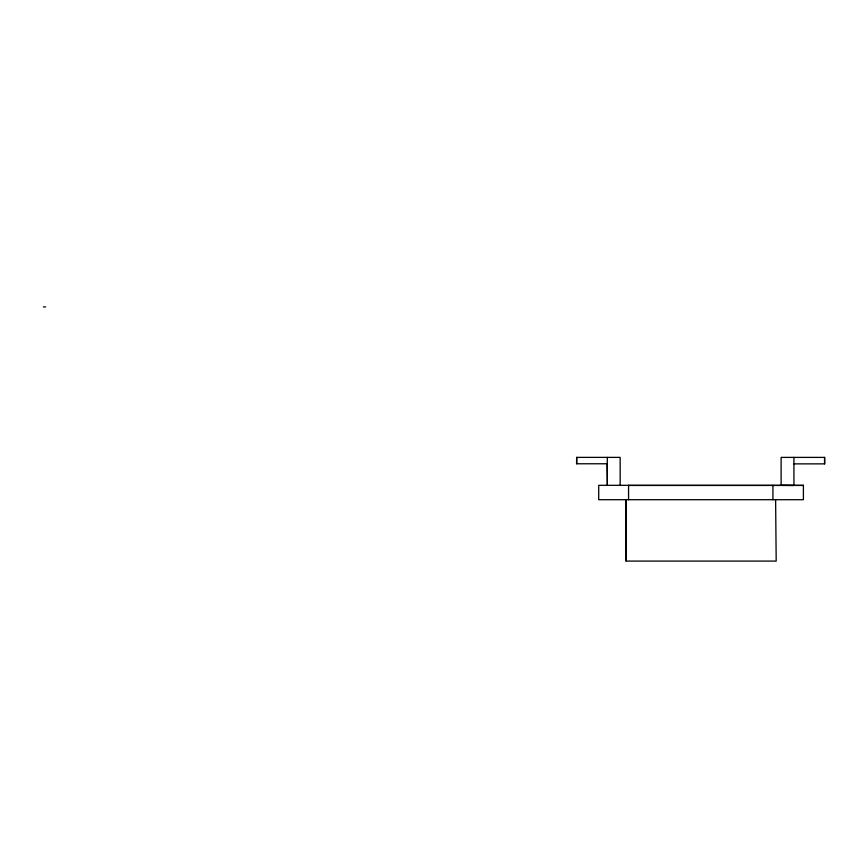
<?xml version="1.0" encoding="UTF-8"?>
<svg xmlns="http://www.w3.org/2000/svg" width="868" height="868" viewBox="0 0 868 868"><rect width="100%" height="100%" fill="white"/><g stroke="black" fill="none" stroke-linecap="round" stroke-linejoin="round"><path stroke-width="1.3" d="M793.927 463.87L824.6 463.87L824.6 457.393L781.124 457.393L781.124 485.462L793.927 485.462L793.927 457.393M620.153 485.32L620.153 457.382L576.678 457.382L576.569 463.772L607.242 463.772L607.35 457.382M43.4 306.914L45.592 306.914M628.562 485.462L779.974 485.462M795.305 485.462L803.399 485.462M781.124 485.32L793.927 485.462M775.612 499.708L776.187 561.086L626.078 561.086L626.078 499.708L626.262 561.086M576.678 457.382L576.71 463.772M824.6 457.393L824.6 463.87M772.932 485.32L772.932 499.708M628.562 485.32L628.562 499.708M803.399 485.32L598.714 485.32L598.714 499.708L803.399 499.708L803.399 485.32M607.35 485.32L607.209 463.772L607.35 485.32"/></g></svg>
